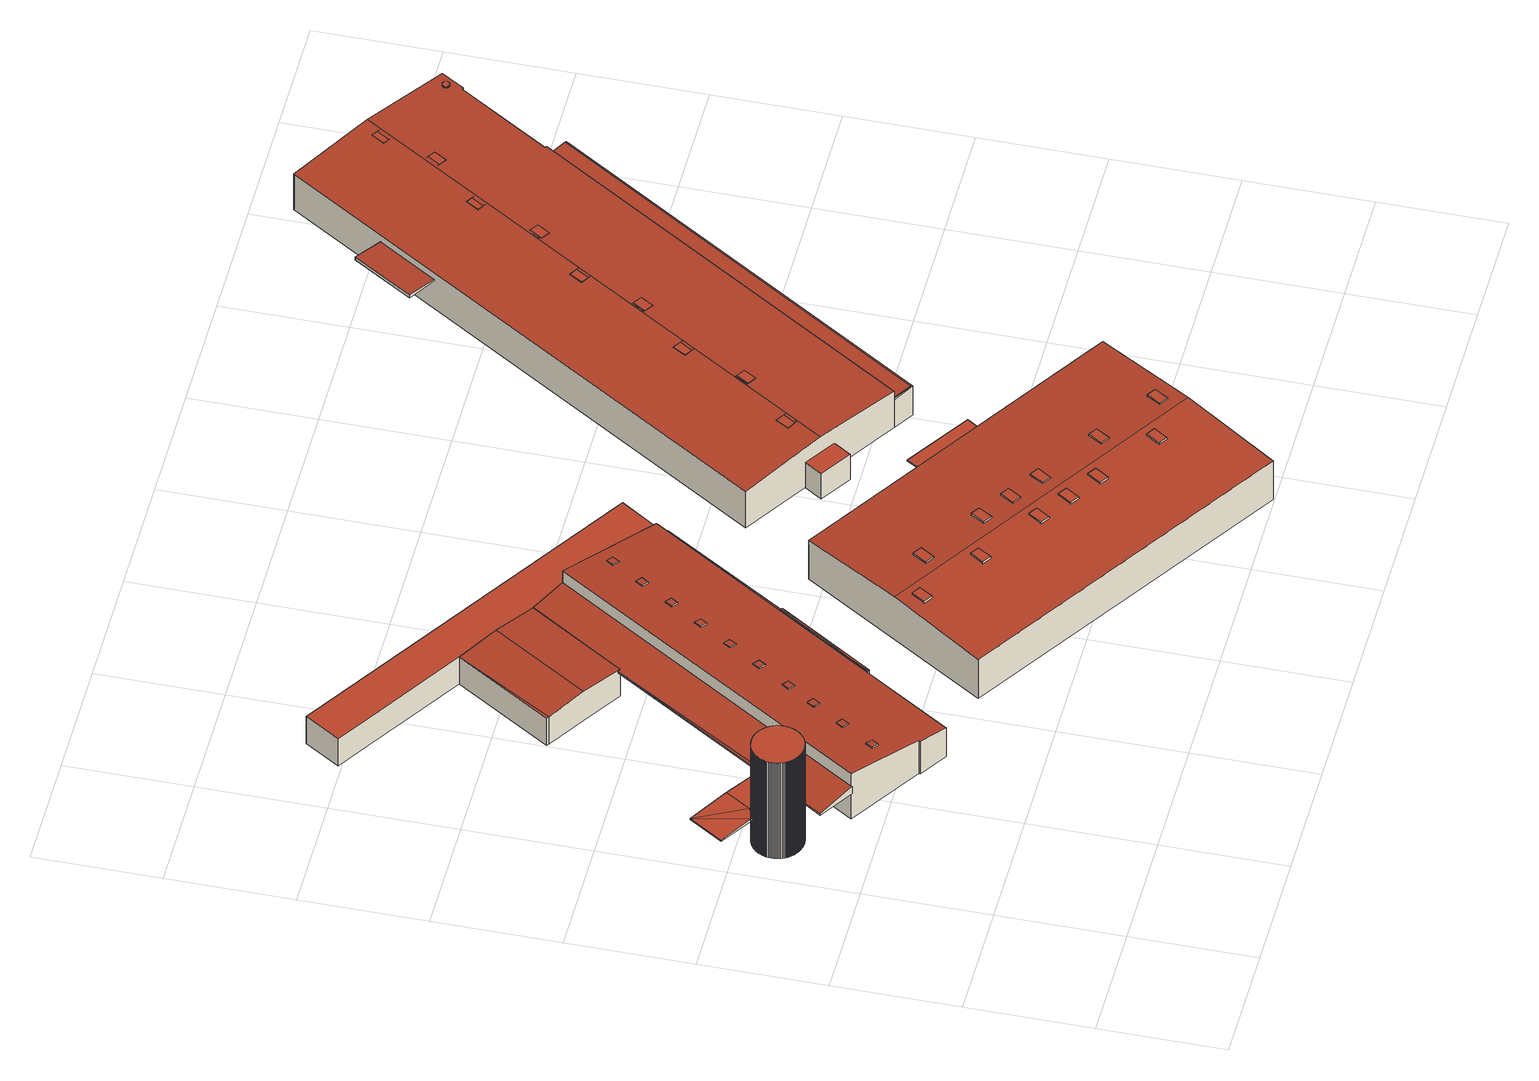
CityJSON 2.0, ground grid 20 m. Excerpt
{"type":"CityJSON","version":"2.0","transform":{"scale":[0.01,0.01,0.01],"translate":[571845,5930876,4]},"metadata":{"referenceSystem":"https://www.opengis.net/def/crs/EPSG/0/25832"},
"CityObjects":{
"building1":{"type":"Building","attributes":{"Grundfläche 2D":"1255.371744","Grundhöhe NN":"4.858"},"children":["building1-1","building1-2","building1-3","building1-4","building1-5","building1-6","building1-7","building1-8","building1-9","building1-10","building1-11","building1-12","building1-13","building1-14","building1-15","building1-16","building1-17","building1-18"],"geometry":[{"type":"Solid","lod":"3","boundaries":[[[[0,1,2,3,4,5]],[[6,7,8,9,10,11,12,13]],[[14,15,16,17]],[[17,16,18,19,20,21]],[[22,8,7,23,24,25,26,27]],[[8,22,27,26,28,9]],[[10,9,28,29]],[[11,10,29,30]],[[3,2,1,15,14,31,32,6,13,12,11,30,33]],[[23,7,6,32,25,24]],[[4,3,33,34]],[[18,5,4,34,35,19]],[[15,1,0,5,18,16]],[[20,19,35,36]],[[37,17,21,20,36,38]],[[14,17,37,31]],[[34,33,30,29,28,26,25,32,31,37,38,36,35]]]],"semantics":{"surfaces":[{"type":"RoofSurface"},{"type":"WallSurface"},{"type":"GroundSurface"}],"values":[[0,0,0,0,1,1,1,1,1,1,1,1,1,1,1,1,2]]}}]},
"building1-1":{"type":"BuildingInstallation","parents":["building1"],"geometry":[{"type":"MultiSurface","lod":"3","boundaries":[[[39,40,41,42]],[[42,41,43,44]],[[39,42,44,45]],[[40,39,45,46]],[[41,40,46,43]]],"semantics":{"surfaces":[{"type":"RoofSurface"},{"type":"WallSurface"}],"values":[0,1,1,1,1]}}]},
"building1-2":{"type":"BuildingInstallation","parents":["building1"],"geometry":[{"type":"MultiSurface","lod":"3","boundaries":[[[47,48,49,50,51,52,53,54,55,56,57,58,59,60,61,62,63,64,65,66]],[[5,0,64,63]],[[0,67,68,52,51,50,49,48,47,66,65,64]],[[56,55,54,53,68,58,57]],[[68,53,52]],[[68,2,59,58]],[[2,3,60,59]],[[3,4,61,60]],[[61,4,5,63,62]]],"semantics":{"surfaces":[{"type":"RoofSurface"},{"type":"WallSurface"}],"values":[0,1,1,1,1,1,1,1,1]}}]},
"building1-3":{"type":"BuildingInstallation","parents":["building1"],"geometry":[{"type":"MultiSurface","lod":"3","boundaries":[[[69,70,71,72]],[[72,71,73,74]],[[69,72,74,75]],[[75,76,70,69]],[[76,73,71,70]]],"semantics":{"surfaces":[{"type":"RoofSurface"},{"type":"WallSurface"}],"values":[0,1,1,1,1]}}]},
"building1-4":{"type":"BuildingInstallation","parents":["building1"],"geometry":[{"type":"MultiSurface","lod":"3","boundaries":[[[77,78,79,80]],[[80,79,81,82]],[[77,80,82,83]],[[83,84,78,77]],[[79,78,84,81]]],"semantics":{"surfaces":[{"type":"RoofSurface"},{"type":"WallSurface"}],"values":[0,1,1,1,1]}}]},
"building1-5":{"type":"BuildingInstallation","parents":["building1"],"geometry":[{"type":"MultiSurface","lod":"3","boundaries":[[[85,86,87,88]],[[88,87,89,90]],[[85,88,90,91]],[[86,85,91,92]],[[87,86,92,89]]],"semantics":{"surfaces":[{"type":"RoofSurface"},{"type":"WallSurface"}],"values":[0,1,1,1,1]}}]},
"building1-6":{"type":"BuildingInstallation","parents":["building1"],"geometry":[{"type":"MultiSurface","lod":"3","boundaries":[[[93,94,95,96]],[[96,95,97,98]],[[93,96,98,99]],[[94,93,99,100]],[[95,94,100,97]]],"semantics":{"surfaces":[{"type":"RoofSurface"},{"type":"WallSurface"}],"values":[0,1,1,1,1]}}]},
"building1-7":{"type":"BuildingInstallation","parents":["building1"],"geometry":[{"type":"MultiSurface","lod":"3","boundaries":[[[101,102,103,104]],[[105,106,104,103]],[[101,104,106,107]],[[107,108,102,101]],[[103,102,108,105]]],"semantics":{"surfaces":[{"type":"RoofSurface"},{"type":"WallSurface"}],"values":[0,1,1,1,1]}}]},
"building1-8":{"type":"BuildingInstallation","parents":["building1"],"geometry":[{"type":"MultiSurface","lod":"3","boundaries":[[[109,110,111,112]],[[112,111,113,114]],[[109,112,114,115]],[[115,116,110,109]],[[116,113,111,110]]],"semantics":{"surfaces":[{"type":"RoofSurface"},{"type":"WallSurface"}],"values":[0,1,1,1,1]}}]},
"building1-9":{"type":"BuildingInstallation","parents":["building1"],"geometry":[{"type":"MultiSurface","lod":"3","boundaries":[[[117,118,119,120]],[[120,119,121,122]],[[117,120,122,123]],[[118,117,123,124]],[[119,118,124,121]]],"semantics":{"surfaces":[{"type":"RoofSurface"},{"type":"WallSurface"}],"values":[0,1,1,1,1]}}]},
"building1-10":{"type":"BuildingInstallation","parents":["building1"],"geometry":[{"type":"MultiSurface","lod":"3","boundaries":[[[125,126,127,128]],[[125,128,129,130]],[[128,127,131,129]],[[126,125,130,132]],[[127,126,132,131]]],"semantics":{"surfaces":[{"type":"RoofSurface"},{"type":"WallSurface"}],"values":[0,1,1,1,1]}}]},
"building1-11":{"type":"BuildingInstallation","parents":["building1"],"geometry":[{"type":"MultiSurface","lod":"3","boundaries":[[[133,134,135,136]],[[136,135,137,138]],[[133,136,138,139]],[[134,133,139,140]],[[135,134,140,137]]],"semantics":{"surfaces":[{"type":"RoofSurface"},{"type":"WallSurface"}],"values":[0,1,1,1,1]}}]},
"building1-12":{"type":"BuildingInstallation","parents":["building1"],"geometry":[{"type":"MultiSurface","lod":"3","boundaries":[[[141,142,143,144]],[[144,143,145,146]],[[141,144,146,147]],[[142,141,147,148]],[[143,142,148,145]]],"semantics":{"surfaces":[{"type":"RoofSurface"},{"type":"WallSurface"}],"values":[0,1,1,1,1]}}]},
"building1-13":{"type":"BuildingInstallation","parents":["building1"],"geometry":[{"type":"MultiSurface","lod":"3","boundaries":[[[149,150,151,152]],[[152,151,153,154]],[[149,152,154,155]],[[150,149,155,156]],[[151,150,156,153]]],"semantics":{"surfaces":[{"type":"RoofSurface"},{"type":"WallSurface"}],"values":[0,1,1,1,1]}}]},
"building1-14":{"type":"BuildingInstallation","parents":["building1"],"geometry":[{"type":"MultiSurface","lod":"3","boundaries":[[[157,158,159,160]],[[160,159,161,162]],[[157,160,162,163]],[[158,157,163,164]],[[159,158,164,161]]],"semantics":{"surfaces":[{"type":"RoofSurface"},{"type":"WallSurface"}],"values":[0,1,1,1,1]}}]},
"building1-15":{"type":"BuildingInstallation","parents":["building1"],"geometry":[{"type":"MultiSurface","lod":"3","boundaries":[[[165,166,167,168]],[[168,167,169,170]],[[165,168,170,171]],[[166,165,171,172]],[[167,166,172,169]]],"semantics":{"surfaces":[{"type":"RoofSurface"},{"type":"WallSurface"}],"values":[0,1,1,1,1]}}]},
"building1-16":{"type":"BuildingInstallation","parents":["building1"],"geometry":[{"type":"MultiSurface","lod":"3","boundaries":[[[173,174,175,176]],[[176,175,177,178]],[[173,176,178,179]],[[174,173,179,180]],[[175,174,180,177]]],"semantics":{"surfaces":[{"type":"RoofSurface"},{"type":"WallSurface"}],"values":[0,1,1,1,1]}}]},
"building1-17":{"type":"BuildingInstallation","parents":["building1"],"geometry":[{"type":"MultiSurface","lod":"3","boundaries":[[[181,182,183,184]],[[184,183,185,186]],[[181,184,186,187]],[[182,181,187,188]],[[183,182,188,185]]],"semantics":{"surfaces":[{"type":"RoofSurface"},{"type":"WallSurface"}],"values":[0,1,1,1,1]}}]},
"building1-18":{"type":"BuildingInstallation","parents":["building1"],"geometry":[{"type":"MultiSurface","lod":"3","boundaries":[[[189,190,191,192,193,22,23,194,195,196]],[[197,189,196]],[[191,190,198,199,200]],[[194,23,24,201]],[[195,194,201,202]],[[196,195,202,203]],[[197,196,203,204]],[[189,197,204,205]],[[190,189,205,206]],[[198,190,206,207]],[[208,209,192,191,200,199,198,207,210]],[[193,192,209,211]],[[22,193,211,27,24,23]],[[203,202,201,24,27,211,209,208,210,207,206,205,204]]],"semantics":{"surfaces":[{"type":"RoofSurface"},{"type":"WallSurface"},{"type":"OuterCeilingSurface"}],"values":[0,0,0,1,1,1,1,1,1,1,1,1,1,2]}}]},
"building2":{"type":"Building","attributes":{"Grundfläche 2D":"757.905520","Grundhöhe NN":"5.148"},"children":["building2-1"],"geometry":[{"type":"Solid","lod":"3","boundaries":[[[[212,213,214,215,216,217,218,219,220,221,222,223,224,225,226,227,228,229,230,231,232,233,234,235,236,237,238,239,240,241,242,243,244,245,246,247,248,249,250,251,252,253,254,255,256,257,258,259,260,261,262,263,264,265,266,267,268,269,270,271,272,273,274,275,276,277,278,279,280,281,282,283,284,285,286,287,288,289,290,291,292,293,294,295,296,297,298,299,300,301,302,303,304,305,306,307,308,309,310,311,312,313,314,315,316,317,318,319,320,321,322,323,324,325,326,327,328,329,330,331,332,333,334,335,336,337,338,339,340,341,342,343,344,345,346,347,348,349,350,351,352,353,354,355,356,357,358,359,360,361,362,363,364,365,366,367,368]],[[194,369,370,371,195]],[[370,372,373,371]],[[374,373,372]],[[375,376,377,378,372,379,369,380,381,382]],[[216,215,383,384]],[[217,216,384,385]],[[218,217,385,386]],[[219,218,386,387]],[[220,219,387,388]],[[221,220,388,389,390,391]],[[392,222,221,391,390,389,393,394]],[[395,223,222,392,394,393,396,397]],[[398,224,223,395,397,396,399,400]],[[401,225,224,398,400,399,402,403]],[[404,405,227,226,225,401,403,402,406,407]],[[215,214,408,383]],[[368,367,409,410]],[[212,368,410,411]],[[213,212,411,412]],[[214,213,412,408]],[[413,228,227,405,404,407,414,415]],[[416,229,228,413,415,414,417,418]],[[419,230,229,416,418,417,420,421]],[[422,231,230,419,421,420,423,424]],[[425,232,231,422,424,423,426,427]],[[428,233,232,425,427,426,429,430]],[[431,234,233,428,430,429,432,433]],[[434,235,234,431,433,432,435,436]],[[437,236,235,434,436,435,438,439]],[[439,438,440,441,442,237,236,437]],[[443,238,237,442,441,440,444,445]],[[446,239,238,443,445,444,447,448]],[[449,240,239,446,448,447,450,451]],[[452,241,240,449,451,450,453,454]],[[455,242,241,452,454,453,456,457]],[[458,243,242,455,457,456,459,460]],[[461,244,243,458,460,459,462,463]],[[464,245,244,461,463,462,465,466]],[[467,246,245,464,466,465,468,469]],[[470,247,246,467,469,468,471,472]],[[473,248,247,470,472,471,474,475]],[[476,249,248,473,475,474,477,478]],[[479,250,249,476,478,477,480,481]],[[482,251,250,479,481,480,483,484]],[[485,252,251,482,484,483,486,487]],[[488,253,252,485,487,486,489,490]],[[491,254,253,488,490,489,492,493]],[[494,255,254,491,493,492,495,496]],[[497,256,255,494,496,495,498,499]],[[500,257,256,497,499,498,501,502]],[[503,258,257,500,502,501,504,505]],[[506,259,258,503,505,504,507,508]],[[509,260,259,506,508,507,510,511]],[[260,509,511,510,512,261]],[[513,262,261,512,514,515]],[[516,263,262,513,515,514,517,518]],[[519,264,263,516,518,517,520,521]],[[522,265,264,519,521,520,523,524]],[[525,266,265,522,524,523,526,527]],[[528,267,266,525,527,526,529,530]],[[531,268,267,528,530,529,532,533]],[[534,269,268,531,533,532,535,536]],[[537,270,269,534,536,535,538,539]],[[540,271,270,537,539,538,541,542]],[[543,272,271,540,542,541,544,545]],[[546,273,272,543,545,544,547,548]],[[549,274,273,546,548,547,550,551]],[[552,275,274,549,551,550,553,554]],[[555,276,275,552,554,553,556,557]],[[558,277,276,555,557,556,559,560]],[[561,278,277,558,560,559,562,563]],[[564,279,278,561,563,562,565,566]],[[567,280,279,564,566,565,568,569]],[[570,281,280,567,569,568,571,572]],[[573,282,281,570,572,571,574,575]],[[576,283,282,573,575,574,577,578]],[[579,284,283,576,578,577,580,581]],[[582,285,284,579,581,580,583,584]],[[585,286,285,582,584,583,586,587]],[[588,287,286,585,587,586,589,590]],[[591,288,287,588,590,589,592,593]],[[594,289,288,591,593,592,595,596]],[[597,290,289,594,596,595,598,599]],[[600,291,290,597,599,598,601,602]],[[602,601,603,604,605,292,291,600]],[[292,605,604,603,606,293]],[[294,293,606,607]],[[295,294,607,608]],[[296,295,608,609]],[[297,296,609,610]],[[298,297,610,611]],[[299,298,611,612]],[[300,299,612,613]],[[301,300,613,614]],[[302,301,614,615]],[[303,302,615,616]],[[304,303,616,617]],[[305,304,617,618]],[[306,305,618,619]],[[307,306,619,620]],[[308,307,620,621]],[[309,308,621,622]],[[310,309,622,623]],[[311,310,623,624]],[[312,311,624,625]],[[313,312,625,626]],[[314,313,626,627]],[[315,314,627,628]],[[316,315,628,629]],[[317,316,629,630]],[[318,317,630,631]],[[319,318,631,632]],[[320,319,632,633]],[[321,320,633,634]],[[322,321,634,635]],[[323,322,635,636]],[[324,323,636,637]],[[325,324,637,638]],[[326,325,638,639]],[[327,326,639,640]],[[328,327,640,641]],[[329,328,641,642]],[[330,329,642,643]],[[331,330,643,644]],[[332,331,644,645]],[[333,332,645,646]],[[334,333,646,647]],[[335,334,647,648]],[[336,335,648,649]],[[337,336,649,650]],[[338,337,650,651]],[[339,338,651,652]],[[340,339,652,653]],[[341,340,653,654]],[[342,341,654,655]],[[343,342,655,656]],[[344,343,656,657]],[[345,344,657,658]],[[346,345,658,659]],[[347,346,659,660]],[[348,347,660,661]],[[349,348,661,662]],[[350,349,662,663]],[[351,350,663,664]],[[352,351,664,665]],[[353,352,665,666]],[[354,353,666,667]],[[355,354,667,668]],[[356,355,668,669]],[[357,356,669,670]],[[358,357,670,671]],[[359,358,671,672]],[[360,359,672,673]],[[361,360,673,674]],[[362,361,674,675]],[[363,362,675,676]],[[364,363,676,677]],[[365,364,677,678]],[[366,365,678,679]],[[367,366,679,409]],[[194,195,680,681]],[[369,379,372,370]],[[374,372,682,683]],[[195,371,373,684,685,680]],[[373,374,683,684]],[[375,382,686,687]],[[376,375,687,688]],[[377,376,688,689]],[[194,681,690,686,382,381,380,369]],[[682,372,378,377,689,691]],[[673,672,671,670,669,668,667,666,665,664,663,662,661,660,659,658,657,656,655,654,653,652,651,650,649,648,647,646,645,644,643,642,641,640,639,638,637,636,635,634,633,632,631,630,629,628,627,626,625,624,623,622,621,620,619,618,617,616,615,614,613,612,611,610,609,608,607,606,603,601,598,595,592,589,586,583,580,577,574,571,568,565,562,559,556,553,550,547,544,541,538,535,532,529,526,523,520,517,514,512,510,507,504,501,498,495,492,489,486,483,480,477,474,471,468,465,462,459,456,453,450,447,444,440,438,435,432,429,426,423,420,417,414,407,406,402,399,396,393,389,388,387,386,385,384,383,408,412,411,410,409,679,678,677,676,675,674]],[[684,683,682,691,689,688,687,686,690,681,680,685]]]],"semantics":{"surfaces":[{"type":"RoofSurface"},{"type":"WallSurface"},{"type":"GroundSurface"}],"values":[[0,0,0,0,0,1,1,1,1,1,1,1,1,1,1,1,1,1,1,1,1,1,1,1,1,1,1,1,1,1,1,1,1,1,1,1,1,1,1,1,1,1,1,1,1,1,1,1,1,1,1,1,1,1,1,1,1,1,1,1,1,1,1,1,1,1,1,1,1,1,1,1,1,1,1,1,1,1,1,1,1,1,1,1,1,1,1,1,1,1,1,1,1,1,1,1,1,1,1,1,1,1,1,1,1,1,1,1,1,1,1,1,1,1,1,1,1,1,1,1,1,1,1,1,1,1,1,1,1,1,1,1,1,1,1,1,1,1,1,1,1,1,1,1,1,1,1,1,1,1,1,1,1,1,1,1,1,1,1,1,1,1,1,1,1,1,1,1,1,1,1,2,2]]}}]},
"building2-1":{"type":"BuildingInstallation","parents":["building2"],"geometry":[{"type":"MultiSurface","lod":"3","boundaries":[[[692,693,694]],[[695,696,692]],[[693,692,696,585,582]],[[594,591,696,605,600,597]],[[696,591,588,585]],[[570,567,693,582,579,576,573]],[[564,693,567]],[[693,564,561,558,555,552,549,546,543,540,537,534,531,528,525,522,519,516,513,697,509,506,503,500,497,494,491,488,485,482,479,476,473,470,467,464,461,458,455,452,449,446,443,698,699,694]],[[442,698,443]],[[442,700,437,434,431,428,425,422,419,416,413,405,701,401,398,395,392,391,702,703,698]],[[703,702,704,705]],[[692,694,699,706,707,708]],[[695,692,708,709]],[[605,696,695,709,604]],[[605,604,602,600]],[[600,602,599,597]],[[597,599,596,594]],[[594,596,593,591]],[[591,593,590,588]],[[588,590,587,585]],[[585,587,584,582]],[[582,584,581,579]],[[579,581,578,576]],[[576,578,575,573]],[[573,575,572,570]],[[570,572,569,567]],[[567,569,566,564]],[[564,566,563,561]],[[561,563,560,558]],[[558,560,557,555]],[[555,557,554,552]],[[552,554,551,549]],[[549,551,548,546]],[[546,548,545,543]],[[543,545,542,540]],[[540,542,539,537]],[[537,539,536,534]],[[534,536,533,531]],[[531,533,530,528]],[[528,530,527,525]],[[525,527,524,522]],[[522,524,521,519]],[[519,521,518,516]],[[697,513,516,518,515,710]],[[506,509,697,710,511,508]],[[506,508,505,503]],[[503,505,502,500]],[[500,502,499,497]],[[497,499,496,494]],[[494,496,493,491]],[[491,493,490,488]],[[488,490,487,485]],[[485,487,484,482]],[[479,482,484,481]],[[479,481,478,476]],[[476,478,475,473]],[[473,475,472,470]],[[470,472,469,467]],[[467,469,466,464]],[[464,466,463,461]],[[461,463,460,458]],[[458,460,457,455]],[[455,457,454,452]],[[449,452,454,451]],[[449,451,448,446]],[[446,448,445,443]],[[443,445,441,442]],[[437,700,442,441,711,439]],[[437,439,436,434]],[[434,436,433,431]],[[431,433,430,428]],[[428,430,427,425]],[[425,427,424,422]],[[422,424,421,419]],[[419,421,418,416]],[[416,418,415,413]],[[413,415,404,405]],[[401,701,405,404,712,403]],[[401,403,400,398]],[[398,400,397,395]],[[395,397,394,392]],[[392,394,390,391]],[[702,391,390,704]],[[698,703,705,713]],[[699,698,713,706]],[[421,424,427,430,433,436,439,711,441,445,448,451,454,457,460,463,466,469,472,475,478,481,484,487,490,493,496,499,502,505,508,511,710,515,518,521,524,527,530,533,536,539,542,545,548,551,554,557,560,563,566,569,572,575,578,581,584,587,590,593,596,599,602,604,709,708,707,706,713,705,704,390,394,397,400,403,712,404,415,418]]],"semantics":{"surfaces":[{"type":"RoofSurface"},{"type":"WallSurface"},{"type":"OuterCeilingSurface"}],"values":[0,0,0,0,0,0,0,0,0,0,1,1,1,1,1,1,1,1,1,1,1,1,1,1,1,1,1,1,1,1,1,1,1,1,1,1,1,1,1,1,1,1,1,1,1,1,1,1,1,1,1,1,1,1,1,1,1,1,1,1,1,1,1,1,1,1,1,1,1,1,1,1,1,1,1,1,1,1,1,1,1,1,1,1,1,2]}}]},
"building3":{"type":"Building","attributes":{"Grundfläche 2D":"2140.378008","Grundhöhe NN":"4.659"},"children":["building3-1","building3-2","building3-3","building3-4","building3-5","building3-6","building3-7","building3-8","building3-9","building3-10","building3-11","building3-12","building3-13"],"geometry":[{"type":"Solid","lod":"3","boundaries":[[[[714,715,716,717]],[[714,717,718,719]],[[715,714,719,720,721]],[[716,715,721,722]],[[718,717,716,722,723]],[[719,718,723,720]],[[721,720,723,722]]]],"semantics":{"surfaces":[{"type":"RoofSurface"},{"type":"WallSurface"},{"type":"GroundSurface"}],"values":[[0,0,1,1,1,1,2]]}}]},
"building3-1":{"type":"BuildingInstallation","parents":["building3"],"geometry":[{"type":"MultiSurface","lod":"3","boundaries":[[[724,725,726,727]],[[727,726,728,729]],[[724,727,729,730]],[[725,724,730,731]],[[726,725,731,728]]],"semantics":{"surfaces":[{"type":"RoofSurface"},{"type":"WallSurface"}],"values":[0,1,1,1,1]}}]},
"building3-2":{"type":"BuildingInstallation","parents":["building3"],"geometry":[{"type":"MultiSurface","lod":"3","boundaries":[[[732,733,734,735]],[[735,734,736,737]],[[732,735,737,738]],[[733,732,738,739]],[[734,733,739,736]]],"semantics":{"surfaces":[{"type":"RoofSurface"},{"type":"WallSurface"}],"values":[0,1,1,1,1]}}]},
"building3-3":{"type":"BuildingInstallation","parents":["building3"],"geometry":[{"type":"MultiSurface","lod":"3","boundaries":[[[740,741,742,743]],[[743,742,744,745]],[[740,743,745,746]],[[741,740,746,747]],[[742,741,747,744]]],"semantics":{"surfaces":[{"type":"RoofSurface"},{"type":"WallSurface"}],"values":[0,1,1,1,1]}}]},
"building3-4":{"type":"BuildingInstallation","parents":["building3"],"geometry":[{"type":"MultiSurface","lod":"3","boundaries":[[[748,749,750,751]],[[751,750,752,753]],[[748,751,753,754]],[[749,748,754,755]],[[750,749,755,752]]],"semantics":{"surfaces":[{"type":"RoofSurface"},{"type":"WallSurface"}],"values":[0,1,1,1,1]}}]},
"building3-5":{"type":"BuildingInstallation","parents":["building3"],"geometry":[{"type":"MultiSurface","lod":"3","boundaries":[[[756,757,758,759]],[[759,758,760,761]],[[756,759,761,762]],[[757,756,762,763]],[[758,757,763,760]]],"semantics":{"surfaces":[{"type":"RoofSurface"},{"type":"WallSurface"}],"values":[0,1,1,1,1]}}]},
"building3-6":{"type":"BuildingInstallation","parents":["building3"],"geometry":[{"type":"MultiSurface","lod":"3","boundaries":[[[764,765,766,767]],[[767,766,768,769]],[[764,767,769,770]],[[765,764,770,771]],[[766,765,771,768]]],"semantics":{"surfaces":[{"type":"RoofSurface"},{"type":"WallSurface"}],"values":[0,1,1,1,1]}}]},
"building3-7":{"type":"BuildingInstallation","parents":["building3"],"geometry":[{"type":"MultiSurface","lod":"3","boundaries":[[[772,773,774,775]],[[775,774,776,777]],[[772,775,777,778]],[[773,772,778,779]],[[774,773,779,776]]],"semantics":{"surfaces":[{"type":"RoofSurface"},{"type":"WallSurface"}],"values":[0,1,1,1,1]}}]},
"building3-8":{"type":"BuildingInstallation","parents":["building3"],"geometry":[{"type":"MultiSurface","lod":"3","boundaries":[[[780,781,782,783]],[[783,782,784,785]],[[780,783,785,786]],[[781,780,786,787]],[[782,781,787,784]]],"semantics":{"surfaces":[{"type":"RoofSurface"},{"type":"WallSurface"}],"values":[0,1,1,1,1]}}]},
"building3-9":{"type":"BuildingInstallation","parents":["building3"],"geometry":[{"type":"MultiSurface","lod":"3","boundaries":[[[788,789,790,791]],[[791,790,792,793]],[[788,791,793,794]],[[789,788,794,795]],[[790,789,795,792]]],"semantics":{"surfaces":[{"type":"RoofSurface"},{"type":"WallSurface"}],"values":[0,1,1,1,1]}}]},
"building3-10":{"type":"BuildingInstallation","parents":["building3"],"geometry":[{"type":"MultiSurface","lod":"3","boundaries":[[[796,797,798,799]],[[799,798,800,801]],[[796,799,801,802]],[[797,796,802,803]],[[798,797,803,800]]],"semantics":{"surfaces":[{"type":"RoofSurface"},{"type":"WallSurface"}],"values":[0,1,1,1,1]}}]},
"building3-11":{"type":"BuildingInstallation","parents":["building3"],"geometry":[{"type":"MultiSurface","lod":"3","boundaries":[[[804,805,806,807]],[[807,806,808,809]],[[804,807,809,810]],[[805,804,810,811]],[[806,805,811,808]]],"semantics":{"surfaces":[{"type":"RoofSurface"},{"type":"WallSurface"}],"values":[0,1,1,1,1]}}]},
"building3-12":{"type":"BuildingInstallation","parents":["building3"],"geometry":[{"type":"MultiSurface","lod":"3","boundaries":[[[812,813,814,815]],[[816,817,815,814]],[[812,815,817,818]],[[813,812,818,819]],[[819,816,814,813]]],"semantics":{"surfaces":[{"type":"RoofSurface"},{"type":"WallSurface"}],"values":[0,1,1,1,1]}}]},
"building3-13":{"type":"BuildingInstallation","parents":["building3"],"geometry":[{"type":"MultiSurface","lod":"3","boundaries":[[[820,821,822,823]],[[824,825,823,822]],[[825,826,820,823]],[[826,827,821,820]],[[827,824,822,821]],[[827,826,825,824]]],"semantics":{"surfaces":[{"type":"RoofSurface"},{"type":"WallSurface"},{"type":"OuterCeilingSurface"}],"values":[0,1,1,1,1,2]}}]},
"building4":{"type":"Building","attributes":{"Grundfläche 2D":"2889.042919","Grundhöhe NN":"4.700"},"children":["building4-1","building4-2","building4-3","building4-4","building4-5","building4-6","building4-7","building4-8","building4-9","building4-10","building4-11"],"geometry":[{"type":"Solid","lod":"3","boundaries":[[[[828,829,830,831,832]],[[833,834,835,836,837,832,831,830,838]],[[839,840,841,842]],[[834,833,843,844]],[[835,834,844,845]],[[836,835,845,846]],[[837,836,846,847]],[[828,832,837,847,848]],[[829,828,848,849]],[[839,850,851,838,830,829,849,852,840]],[[833,838,851,843]],[[841,840,852,853]],[[842,841,853,854]],[[839,842,854,850]],[[846,845,844,843,851,850,854,853,852,849,848,847]]]],"semantics":{"surfaces":[{"type":"RoofSurface"},{"type":"WallSurface"},{"type":"GroundSurface"}],"values":[[0,0,0,1,1,1,1,1,1,1,1,1,1,1,2]]}}]},
"building4-1":{"type":"BuildingInstallation","parents":["building4"],"geometry":[{"type":"MultiSurface","lod":"3","boundaries":[[[855,856,857,858]],[[858,857,859]],[[855,858,859,860]],[[856,855,860]]],"semantics":{"surfaces":[{"type":"RoofSurface"},{"type":"WallSurface"}],"values":[0,1,1,1]}}]},
"building4-2":{"type":"BuildingInstallation","parents":["building4"],"geometry":[{"type":"MultiSurface","lod":"3","boundaries":[[[861,862,863,864]],[[864,863,865]],[[865,866,861,864]],[[861,866,862]]],"semantics":{"surfaces":[{"type":"RoofSurface"},{"type":"WallSurface"}],"values":[0,1,1,1]}}]},
"building4-3":{"type":"BuildingInstallation","parents":["building4"],"geometry":[{"type":"MultiSurface","lod":"3","boundaries":[[[867,868,869,870,871,872,873,874,875,876,877,878,879,880,881,882,883,884,885,886,887,888,889,890,891,892,893,894,895,896,897,898,899,900,901,902,903,904,905,906,907,908,909,910,911,912,913,914]],[[872,871,915,916]],[[873,872,916,917]],[[867,914,918,919]],[[868,867,919,920]],[[869,868,920,921]],[[870,869,921,922]],[[871,870,922,915]],[[874,873,917,923]],[[875,874,923,924]],[[876,875,924,925]],[[877,876,925,926]],[[878,877,926,927]],[[879,878,927,928]],[[880,879,928,929]],[[881,880,929,930]],[[882,881,930,931]],[[883,882,931,932]],[[884,883,932,933]],[[885,884,933,934]],[[886,885,934,935]],[[887,886,935,936]],[[888,887,936,937]],[[889,888,937,938]],[[890,889,938,939]],[[891,890,939,940]],[[892,891,940,941]],[[893,892,941,942]],[[894,893,942,943]],[[895,894,943,944]],[[896,895,944,945]],[[897,896,945,946]],[[898,897,946,947]],[[899,898,947,948]],[[900,899,948,949]],[[901,900,949,950]],[[902,901,950,951]],[[903,902,951,952]],[[904,903,952,953]],[[905,904,953,954]],[[906,905,954,955]],[[907,906,955,956]],[[908,907,956,957]],[[909,908,957,958]],[[910,909,958,959]],[[911,910,959,960]],[[912,911,960,961]],[[913,912,961,962]],[[914,913,962,918]]],"semantics":{"surfaces":[{"type":"RoofSurface"},{"type":"WallSurface"}],"values":[0,1,1,1,1,1,1,1,1,1,1,1,1,1,1,1,1,1,1,1,1,1,1,1,1,1,1,1,1,1,1,1,1,1,1,1,1,1,1,1,1,1,1,1,1,1,1,1,1]}}]},
"building4-4":{"type":"BuildingInstallation","parents":["building4"],"geometry":[{"type":"MultiSurface","lod":"3","boundaries":[[[963,964,965,966]],[[964,963,967]],[[965,964,967,968]],[[966,965,968]]],"semantics":{"surfaces":[{"type":"RoofSurface"},{"type":"WallSurface"}],"values":[0,1,1,1]}}]},
"building4-5":{"type":"BuildingInstallation","parents":["building4"],"geometry":[{"type":"MultiSurface","lod":"3","boundaries":[[[969,970,971,972]],[[973,972,971]],[[969,972,973,974]],[[974,970,969]]],"semantics":{"surfaces":[{"type":"RoofSurface"},{"type":"WallSurface"}],"values":[0,1,1,1]}}]},
"building4-6":{"type":"BuildingInstallation","parents":["building4"],"geometry":[{"type":"MultiSurface","lod":"3","boundaries":[[[975,976,977,978]],[[978,977,979,980]],[[975,978,980,981]],[[981,982,976,975]],[[982,979,977,976]]],"semantics":{"surfaces":[{"type":"RoofSurface"},{"type":"WallSurface"}],"values":[0,1,1,1,1]}}]},
"building4-7":{"type":"BuildingInstallation","parents":["building4"],"geometry":[{"type":"MultiSurface","lod":"3","boundaries":[[[983,984,985,986]],[[985,984,987]],[[983,986,988]],[[984,983,988,987]]],"semantics":{"surfaces":[{"type":"RoofSurface"},{"type":"WallSurface"}],"values":[0,1,1,1]}}]},
"building4-8":{"type":"BuildingInstallation","parents":["building4"],"geometry":[{"type":"MultiSurface","lod":"3","boundaries":[[[989,990,991,992,993,994,995,996]],[[992,991,997,998]],[[993,992,998,999]],[[994,993,999,1000]],[[991,990,1001,997]],[[995,994,1000,1002]],[[1003,1001,990,989,996,995,1002,1004]]],"semantics":{"surfaces":[{"type":"RoofSurface"},{"type":"WallSurface"}],"values":[0,1,1,1,1,1,1]}}]},
"building4-9":{"type":"BuildingInstallation","parents":["building4"],"geometry":[{"type":"MultiSurface","lod":"3","boundaries":[[[1005,1006,1007,1008]],[[1009,1010,1008,1007]],[[1005,1008,1010,1011]],[[1006,1005,1011,1012]],[[1012,1009,1007,1006]]],"semantics":{"surfaces":[{"type":"RoofSurface"},{"type":"WallSurface"}],"values":[0,1,1,1,1]}}]},
"building4-10":{"type":"BuildingInstallation","parents":["building4"],"geometry":[{"type":"MultiSurface","lod":"3","boundaries":[[[1013,1014,1015,1016]],[[1017,1018,1016,1015]],[[1013,1016,1018,1019]],[[1014,1013,1019,1020]],[[1015,1014,1020,1017]]],"semantics":{"surfaces":[{"type":"RoofSurface"},{"type":"WallSurface"}],"values":[0,1,1,1,1]}}]},
"building4-11":{"type":"BuildingInstallation","parents":["building4"],"geometry":[{"type":"MultiSurface","lod":"3","boundaries":[[[1021,1022,1023,1024]],[[1025,1026,1024,1023]],[[1026,1027,1021,1024]],[[1027,1028,1022,1021]],[[1028,1025,1023,1022]],[[1028,1027,1026,1025]]],"semantics":{"surfaces":[{"type":"RoofSurface"},{"type":"WallSurface"},{"type":"OuterCeilingSurface"}],"values":[0,1,1,1,1,2]}}]},
"building5":{"type":"Building","attributes":{"Grundfläche 2D":"288.238582","Grundhöhe NN":"4.498"},"geometry":[{"type":"Solid","lod":"3","boundaries":[[[[1029,1030,1031,1032,1033,1034]],[[1035,1036,1037,1038]],[[1034,1033,1039,1040]],[[1029,1034,1040,1041]],[[1030,1029,1041,1037]],[[1031,1030,1037,1036]],[[1032,1031,1036,1035]],[[1033,1032,1035,1039]],[[1040,1039,1042,1043]],[[1041,1040,1043,1044]],[[1045,1038,1037,1041,1044,1046]],[[1039,1035,1038,1045,1042]],[[1046,1044,1043,1042,1045]]]],"semantics":{"surfaces":[{"type":"RoofSurface"},{"type":"WallSurface"},{"type":"GroundSurface"}],"values":[[0,0,1,1,1,1,1,1,1,1,1,1,2]]}}]}
},
"vertices":[
[5226,6418,414],[5060,6520,414],[4091,5003,414],[4075,4978,414],[4268,4861,414],[5248,6404,414],[6354,8547,664],[4733,9575,989],[1491,4488,989],[2657,3747,751],[2643,3723,751],[3092,3437,664],[4075,4978,664],[6350,8540,664],[6350,8540,389],[5060,6520,382],[5226,6418,369],[6542,8423,371],[5248,6404,369],[5242,6394,369],[5263,6382,369],[5269,6391,369],[1491,4488,754],[4733,9575,754],[4733,9575,616],[4733,9575,86],[1491,4488,86],[1491,4488,616],[2657,3747,86],[2643,3723,86],[3092,3437,86],[6350,8540,86],[6354,8547,86],[4075,4978,86],[4268,4861,86],[5242,6394,86],[5263,6382,86],[6542,8423,86],[5269,6391,86],
[4720,5737,441],[4770,5814,441],[4692,5865,441],[4642,5788,441],[4692,5865,414],[4642,5788,414],[4720,5737,414],[4770,5814,414],
[5041,6128,440],[4927,5948,439],[4878,5870,439],[4821,5782,439],[4772,5704,439],[4688,5572,439],[4638,5494,439],[4556,5365,438],[4505,5285,438],[4421,5153,438],[4370,5073,438],[4257,4895,438],[4091,5003,438],[4075,4978,438],[4268,4861,438],[5242,6394,440],[5248,6404,440],[5226,6418,440],[5220,6409,440],[5091,6206,440],[5220,6409,414],[4257,4895,414],
[4587,5527,441],[4637,5605,441],[4556,5656,441],[4506,5578,441],[4556,5656,414],[4506,5578,414],[4587,5527,414],[4637,5605,414],
[4826,5903,441],[4873,5982,441],[4794,6030,441],[4746,5951,441],[4794,6030,414],[4746,5951,414],[4826,5903,414],[4873,5982,414],
[4320,5105,441],[4371,5184,441],[4291,5236,441],[4240,5156,441],[4291,5236,414],[4240,5156,414],[4320,5105,414],[4371,5184,414],
[4989,6161,441],[5038,6239,441],[4958,6290,441],[4908,6212,441],[4958,6290,414],[4908,6212,414],[4989,6161,414],[5038,6239,414],
[4453,5318,441],[4502,5399,441],[4424,5447,441],[4374,5366,441],[4424,5447,414],[4374,5366,414],[4453,5318,414],[4502,5399,414],
[4900,8328,875],[4971,8441,874],[4863,8509,892],[4792,8396,893],[4863,8509,873],[4792,8396,873],[4900,8328,851],[4971,8441,852],
[3585,6263,875],[3656,6375,874],[3548,6444,892],[3477,6331,893],[3548,6444,873],[3477,6331,873],[3585,6263,851],[3656,6375,851],
[5231,8845,875],[5302,8958,874],[5194,9026,892],[5123,8913,893],[5123,8913,873],[5231,8845,851],[5194,9026,873],[5302,8958,852],
[2974,5305,875],[3045,5417,874],[2937,5486,892],[2866,5373,893],[2937,5486,873],[2866,5373,873],[2974,5305,851],[3045,5417,851],
[2647,4792,875],[2718,4905,874],[2610,4973,892],[2539,4860,893],[2610,4973,873],[2539,4860,873],[2647,4792,851],[2718,4905,851],
[3256,5747,875],[3327,5860,874],[3219,5928,892],[3148,5816,893],[3219,5928,873],[3148,5816,873],[3256,5747,851],[3327,5860,851],
[4575,7812,875],[4646,7925,874],[4538,7993,892],[4467,7880,893],[4538,7993,872],[4467,7880,872],[4575,7812,851],[4646,7925,851],
[2318,4271,875],[2389,4384,874],[2281,4452,892],[2210,4339,893],[2281,4452,872],[2210,4339,871],[2318,4271,849],[2389,4384,850],
[4246,7296,875],[4317,7409,874],[4209,7477,892],[4138,7364,893],[4209,7477,872],[4138,7364,872],[4246,7296,851],[4317,7409,851],
[3918,6778,875],[3989,6891,874],[3881,6959,892],[3810,6846,893],[3881,6959,872],[3810,6846,872],[3918,6778,851],[3989,6891,851],
[1631,5848,646],[1241,5233,646],[1127,5132,641],[918,4820,641],[1477,4466,754],[4215,9900,654],[3230,8361,654],[3192,8383,646],[1591,5875,636],[1208,5254,641],[1182,5214,641],[1170,5196,641],[4215,9900,616],[3230,8361,616],[3192,8383,616],[1591,5875,616],[1631,5848,616],[1241,5233,616],[1208,5254,616],[1170,5196,616],[918,4820,616],[1182,5214,616],[1477,4466,616],
[980,5076,2040],[999,5088,2040],[1018,5100,2040],[1036,5113,2040],[1052,5128,2040],[1069,5143,2040],[1085,5160,2040],[1100,5178,2040],[1114,5198,2040],[1128,5219,2040],[1134,5230,2040],[1141,5242,2040],[1146,5253,2040],[1152,5265,2040],[1156,5275,2040],[1157,5278,2040],[1162,5290,2040],[1166,5303,2040],[1170,5316,2040],[1173,5329,2040],[1177,5343,2040],[1179,5357,2040],[1181,5370,2040],[1183,5384,2040],[1184,5399,2040],[1185,5413,2040],[1185,5427,2040],[1184,5441,2040],[1184,5456,2040],[1182,5470,2040],[1180,5484,2040],[1178,5498,2040],[1175,5512,2040],[1172,5526,2040],[1168,5540,2040],[1163,5554,2040],[1158,5567,2040],[1153,5580,2040],[1147,5593,2040],[1141,5605,2040],[1135,5618,2040],[1128,5630,2040],[1120,5642,2040],[1113,5653,2040],[1105,5664,2040],[1096,5674,2040],[1088,5684,2040],[1079,5694,2040],[1070,5704,2040],[1061,5713,2040],[1051,5721,2040],[1032,5738,2040],[1012,5752,2040],[992,5765,2040],[972,5776,2040],[952,5786,2040],[932,5795,2040],[911,5802,2040],[890,5809,2040],[867,5814,2040],[843,5818,2040],[819,5821,2040],[794,5822,2040],[781,5822,2040],[768,5822,2040],[755,5821,2040],[742,5820,2040],[729,5818,2040],[716,5816,2040],[702,5813,2040],[689,5810,2040],[676,5806,2040],[663,5802,2040],[649,5797,2040],[636,5792,2040],[623,5787,2040],[611,5781,2040],[598,5774,2040],[585,5767,2040],[573,5760,2040],[561,5752,2040],[550,5744,2040],[538,5735,2040],[527,5726,2040],[517,5716,2040],[506,5706,2040],[496,5696,2040],[487,5685,2040],[478,5674,2040],[469,5663,2040],[461,5652,2040],[453,5640,2040],[445,5628,2040],[439,5616,2040],[432,5604,2040],[426,5592,2040],[421,5579,2040],[416,5567,2040],[411,5554,2040],[407,5542,2040],[403,5529,2040],[400,5517,2040],[397,5504,2040],[393,5480,2040],[390,5455,2040],[389,5432,2040],[389,5408,2040],[391,5386,2040],[394,5364,2040],[397,5343,2040],[403,5321,2040],[409,5299,2040],[418,5276,2040],[427,5254,2040],[439,5231,2040],[445,5220,2040],[452,5209,2040],[459,5198,2040],[467,5188,2040],[475,5177,2040],[484,5167,2040],[493,5157,2040],[502,5146,2040],[512,5137,2040],[522,5127,2040],[532,5118,2040],[543,5109,2040],[555,5101,2040],[566,5093,2040],[578,5085,2040],[591,5078,2040],[603,5071,2040],[616,5065,2040],[629,5059,2040],[642,5054,2040],[656,5049,2040],[669,5044,2040],[683,5040,2040],[697,5037,2040],[711,5033,2040],[725,5031,2040],[739,5029,2040],[753,5028,2040],[767,5027,2040],[781,5026,2040],[795,5026,2040],[808,5027,2040],[822,5028,2040],[836,5029,2040],[849,5031,2040],[862,5033,2040],[875,5036,2040],[888,5039,2040],[900,5043,2040],[912,5046,2040],[936,5055,2040],[958,5065,2040],[4184,9920,656],[3580,10306,704],[2603,8763,704],[2946,10710,657],[2009,9145,657],[1968,9169,657],[6678,9132,656],[1208,12607,656],[852,12042,656],[1369,11711,656],[3580,10306,656],[4215,9900,656],[4733,9575,656],[6317,8571,656],[1036,5113,115],[1052,5128,115],[1069,5143,115],[1085,5160,115],[1100,5178,115],[1114,5198,115],[1128,5219,115],[1128,5219,643],[1128,5219,676],[1134,5230,676],[1134,5230,115],[1134,5230,643],[1141,5242,676],[1141,5242,115],[1141,5242,643],[1146,5253,676],[1146,5253,115],[1146,5253,643],[1152,5265,676],[1152,5265,115],[1152,5265,643],[1157,5278,643],[1157,5278,676],[1156,5275,115],[1157,5278,115],[1018,5100,115],[936,5055,115],[958,5065,115],[980,5076,115],[999,5088,115],[1162,5290,676],[1162,5290,115],[1162,5290,643],[1166,5303,676],[1166,5303,115],[1166,5303,643],[1170,5316,677],[1170,5316,115],[1170,5316,643],[1173,5329,677],[1173,5329,115],[1173,5329,643],[1177,5343,677],[1177,5343,115],[1177,5343,643],[1179,5357,677],[1179,5357,115],[1179,5357,643],[1181,5370,677],[1181,5370,115],[1181,5370,643],[1183,5384,677],[1183,5384,115],[1183,5384,643],[1184,5399,677],[1184,5399,115],[1184,5399,643],[1185,5413,115],[1185,5413,643],[1185,5413,678],[1185,5427,678],[1185,5427,115],[1185,5427,643],[1184,5441,678],[1184,5441,115],[1184,5441,643],[1184,5456,678],[1184,5456,115],[1184,5456,643],[1182,5470,678],[1182,5470,115],[1182,5470,643],[1180,5484,678],[1180,5484,115],[1180,5484,643],[1178,5498,679],[1178,5498,115],[1178,5498,643],[1175,5512,679],[1175,5512,115],[1175,5512,643],[1172,5526,679],[1172,5526,115],[1172,5526,643],[1168,5540,679],[1168,5540,115],[1168,5540,643],[1163,5554,680],[1163,5554,115],[1163,5554,643],[1158,5567,680],[1158,5567,115],[1158,5567,643],[1153,5580,680],[1153,5580,115],[1153,5580,643],[1147,5593,680],[1147,5593,115],[1147,5593,643],[1141,5605,681],[1141,5605,115],[1141,5605,643],[1135,5618,681],[1135,5618,115],[1135,5618,643],[1128,5630,681],[1128,5630,115],[1128,5630,643],[1120,5642,681],[1120,5642,115],[1120,5642,643],[1113,5653,682],[1113,5653,115],[1113,5653,643],[1105,5664,682],[1105,5664,115],[1105,5664,643],[1096,5674,682],[1096,5674,115],[1096,5674,643],[1088,5684,683],[1088,5684,115],[1088,5684,643],[1079,5694,683],[1079,5694,115],[1079,5694,643],[1070,5704,683],[1070,5704,115],[1070,5704,643],[1061,5713,115],[1051,5721,684],[1051,5721,115],[1051,5721,643],[1032,5738,684],[1032,5738,115],[1032,5738,643],[1012,5752,685],[1012,5752,115],[1012,5752,643],[992,5765,686],[992,5765,115],[992,5765,643],[972,5776,686],[972,5776,115],[972,5776,643],[952,5786,687],[952,5786,115],[952,5786,643],[932,5795,687],[932,5795,115],[932,5795,643],[911,5802,688],[911,5802,115],[911,5802,643],[890,5809,688],[890,5809,115],[890,5809,643],[867,5814,689],[867,5814,115],[867,5814,643],[843,5818,689],[843,5818,115],[843,5818,643],[819,5821,690],[819,5821,115],[819,5821,643],[794,5822,690],[794,5822,115],[794,5822,643],[781,5822,691],[781,5822,115],[781,5822,643],[768,5822,691],[768,5822,115],[768,5822,643],[755,5821,691],[755,5821,115],[755,5821,643],[742,5820,691],[742,5820,115],[742,5820,643],[729,5818,692],[729,5818,115],[729,5818,643],[716,5816,691],[716,5816,115],[716,5816,643],[702,5813,691],[702,5813,115],[702,5813,643],[689,5810,691],[689,5810,115],[689,5810,643],[676,5806,691],[676,5806,115],[676,5806,643],[663,5802,691],[663,5802,115],[663,5802,643],[649,5797,691],[649,5797,115],[649,5797,643],[636,5792,691],[636,5792,115],[636,5792,643],[623,5787,691],[623,5787,115],[623,5787,643],[611,5781,691],[611,5781,115],[611,5781,643],[598,5774,691],[598,5774,115],[598,5774,643],[585,5767,691],[585,5767,115],[585,5767,643],[573,5760,691],[573,5760,115],[573,5760,643],[561,5752,115],[561,5752,643],[561,5752,691],[550,5744,115],[538,5735,115],[527,5726,115],[517,5716,115],[506,5706,115],[496,5696,115],[487,5685,115],[478,5674,115],[469,5663,115],[461,5652,115],[453,5640,115],[445,5628,115],[439,5616,115],[432,5604,115],[426,5592,115],[421,5579,115],[416,5567,115],[411,5554,115],[407,5542,115],[403,5529,115],[400,5517,115],[397,5504,115],[393,5480,115],[390,5455,115],[389,5432,115],[389,5408,115],[391,5386,115],[394,5364,115],[397,5343,115],[403,5321,115],[409,5299,115],[418,5276,115],[427,5254,115],[439,5231,115],[445,5220,115],[452,5209,115],[459,5198,115],[467,5188,115],[475,5177,115],[484,5167,115],[493,5157,115],[502,5146,115],[512,5137,115],[522,5127,115],[532,5118,115],[543,5109,115],[555,5101,115],[566,5093,115],[578,5085,115],[591,5078,115],[603,5071,115],[616,5065,115],[629,5059,115],[642,5054,115],[656,5049,115],[669,5044,115],[683,5040,115],[697,5037,115],[711,5033,115],[725,5031,115],[739,5029,115],[753,5028,115],[767,5027,115],[781,5026,115],[795,5026,115],[808,5027,115],[822,5028,115],[836,5029,115],[849,5031,115],[862,5033,115],[875,5036,115],[888,5039,115],[900,5043,115],[912,5046,115],[3230,8361,115],[4215,9900,115],[2946,10710,115],[1968,9169,115],[2009,9145,115],[2603,8763,115],[6317,8571,115],[6678,9132,115],[1208,12607,115],[852,12042,115],[4733,9575,115],[1369,11711,115],
[378,6642,663],[746,5845,691],[1002,6248,691],[27,6097,663],[540,5766,690],[1061,5713,684],[1241,5233,674],[1631,5848,674],[1184,5404,677],[1156,5275,676],[1170,5196,675],[1208,5254,675],[1170,5196,643],[1208,5254,643],[1631,5848,643],[1002,6248,643],[378,6642,643],[27,6097,643],[1061,5713,643],[1184,5404,643],[1156,5275,643],[1241,5233,643],
[5355,4737,927],[4417,3266,845],[9508,24,845],[10452,1514,927],[11409,3025,845],[6325,6255,845],[6325,6255,66],[4417,3266,66],[9508,24,66],[11409,3025,66],
[8389,2357,947],[8526,2271,947],[8665,2489,947],[8528,2576,947],[8665,2489,921],[8528,2576,921],[8389,2357,909],[8526,2271,909],
[9400,1711,947],[9537,1625,947],[9676,1844,947],[9539,1930,947],[9676,1844,921],[9539,1930,921],[9400,1711,909],[9537,1625,909],
[7879,2679,947],[8016,2592,947],[8155,2811,947],[8018,2898,947],[8155,2811,921],[8018,2898,921],[7879,2679,909],[8016,2592,909],
[6167,4460,947],[6304,4373,947],[6444,4592,947],[6307,4679,947],[6444,4592,906],[6307,4679,906],[6167,4460,918],[6304,4373,918],
[7371,3003,947],[7508,2917,947],[7646,3136,947],[7509,3222,947],[7646,3136,921],[7509,3222,921],[7371,3003,909],[7508,2917,909],
[7182,3825,947],[7319,3737,947],[7459,3956,947],[7322,4044,947],[7459,3956,906],[7322,4044,906],[7182,3825,918],[7319,3737,918],
[6356,3644,947],[6493,3558,947],[6631,3776,947],[6494,3863,947],[6631,3776,921],[6494,3863,921],[6356,3644,909],[6493,3558,909],
[5343,4286,947],[5480,4200,947],[5619,4419,947],[5482,4505,947],[5619,4419,921],[5482,4505,921],[5343,4286,909],[5480,4200,909],
[9215,2537,937],[9352,2450,937],[9492,2669,937],[9355,2757,937],[9492,2669,906],[9355,2757,906],[9215,2537,918],[9352,2450,918],
[7692,3505,937],[7829,3417,937],[7969,3637,937],[7832,3724,937],[7969,3637,906],[7832,3724,906],[7692,3505,918],[7829,3417,918],
[8200,3177,937],[8337,3090,937],[8477,3309,937],[8340,3397,937],[8477,3309,906],[8340,3397,906],[8200,3177,918],[8337,3090,918],
[10224,1890,937],[10361,1803,937],[10501,2022,937],[10364,2110,937],[10501,2022,906],[10364,2110,906],[10224,1890,918],[10361,1803,918],
[8349,4970,612],[9383,4312,612],[9583,4629,612],[8548,5291,612],[9583,4629,592],[8548,5291,592],[8349,4970,592],[9383,4312,592],
[12234,15363,795],[7164,7397,795],[8452,6576,895],[12168,12450,895],[13501,14559,895],[13635,11893,795],[13606,11911,798],[14544,13382,797],[14569,13366,796],[14804,13732,795],[9730,5763,795],[8696,6421,576],[8196,6740,576],[8009,6458,576],[8510,6143,576],[13635,11893,70],[13606,11911,70],[14544,13382,70],[14569,13366,70],[14804,13732,70],[12234,15363,70],[7164,7397,70],[8696,6421,70],[9730,5763,70],[8196,6740,70],[8009,6458,70],[8510,6143,70],
[13070,14210,893],[13189,14134,893],[13317,14337,893],[13198,14412,893],[13198,14412,884],[13070,14210,884],
[9689,8896,895],[9844,8799,895],[9974,9004,895],[9818,9102,895],[9818,9102,882],[9689,8896,883],
[14581,13572,830],[14588,13576,830],[14593,13581,830],[14597,13586,830],[14601,13591,830],[14604,13597,830],[14607,13603,830],[14609,13610,830],[14610,13617,830],[14610,13625,830],[14609,13633,830],[14607,13641,830],[14603,13648,830],[14599,13655,830],[14594,13661,830],[14588,13667,830],[14581,13671,830],[14575,13674,830],[14568,13677,830],[14561,13678,830],[14555,13679,830],[14549,13679,830],[14542,13678,830],[14535,13676,830],[14528,13673,830],[14521,13669,830],[14515,13664,830],[14509,13659,830],[14505,13652,830],[14501,13645,830],[14498,13637,830],[14496,13629,830],[14496,13622,830],[14496,13614,830],[14497,13607,830],[14500,13601,830],[14502,13595,830],[14506,13590,830],[14510,13584,830],[14515,13579,830],[14520,13575,830],[14527,13571,830],[14534,13567,830],[14542,13565,830],[14551,13564,830],[14559,13565,830],[14567,13566,830],[14574,13569,830],[14601,13591,802],[14604,13597,802],[14607,13603,802],[14574,13569,802],[14581,13572,802],[14588,13576,802],[14593,13581,802],[14597,13586,802],[14609,13610,802],[14610,13617,802],[14610,13625,802],[14609,13633,803],[14607,13641,803],[14603,13648,803],[14599,13655,804],[14594,13661,804],[14588,13667,805],[14581,13671,805],[14575,13674,806],[14568,13677,806],[14561,13678,807],[14555,13679,807],[14549,13679,807],[14542,13678,808],[14535,13676,808],[14528,13673,808],[14521,13669,809],[14515,13664,809],[14509,13659,809],[14505,13652,809],[14501,13645,809],[14498,13637,809],[14496,13629,809],[14496,13622,808],[14496,13614,808],[14497,13607,808],[14500,13601,807],[14502,13595,807],[14506,13590,807],[14510,13584,806],[14515,13579,806],[14520,13575,805],[14527,13571,805],[14534,13567,804],[14542,13565,804],[14551,13564,803],[14559,13565,803],[14567,13566,803],
[12259,12665,893],[12134,12741,893],[12006,12543,893],[12135,12468,893],[12134,12741,883],[12006,12543,883],
[10849,10721,895],[11005,10622,895],[11134,10826,895],[10978,10925,895],[10978,10925,883],[10849,10721,883],
[10452,9696,895],[10609,9598,895],[10733,9799,895],[10577,9896,895],[10733,9799,882],[10577,9896,894],[10452,9696,894],[10609,9598,882],
[12923,13239,893],[13052,13441,893],[12901,13538,893],[12773,13335,893],[13052,13441,881],[12923,13239,881],
[11868,11584,893],[11892,11622,893],[11736,11719,895],[11622,11538,895],[11622,11537,895],[11609,11517,895],[11765,11419,893],[11866,11580,893],[11736,11719,894],[11622,11538,894],[11622,11537,894],[11609,11517,894],[11892,11622,882],[11765,11419,882],[11868,11584,882],[11866,11580,882],
[9293,7872,895],[9450,7778,895],[9572,7980,895],[9415,8074,895],[9572,7980,882],[9415,8074,894],[9293,7872,894],[9450,7778,882],
[8530,7078,895],[8687,6983,895],[8810,7186,895],[8653,7281,895],[8810,7186,894],[8653,7281,882],[8530,7078,882],[8687,6983,894],
[10214,13154,700],[10656,12883,660],[11259,13831,660],[10821,14111,700],[11259,13831,640],[10821,14111,640],[10214,13154,640],[10656,12883,640],
[13970,11682,637],[13954,11692,637],[10069,5592,637],[9749,5793,637],[9738,5775,637],[10075,5563,637],[9749,5793,610],[10069,5592,633],[13954,11692,634],[13635,11893,610],[9738,5775,610],[10075,5563,634],[13970,11682,634],[9738,5775,50],[10075,5563,50],[13970,11682,50],[13635,11893,50],[13954,11692,50]
]}
